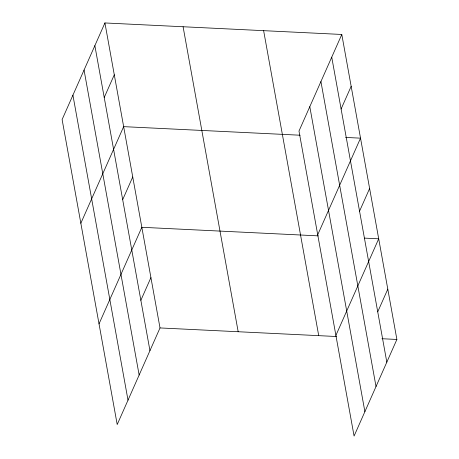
<?xml version="1.0" encoding="UTF-8"?>
<svg xmlns="http://www.w3.org/2000/svg" width="459" height="459" viewBox="0 0 459 459"><rect width="100%" height="100%" fill="white"/><g stroke="black" fill="none" stroke-linecap="round" stroke-linejoin="round"><path stroke-width="0.69" d="M104.922 22.95L62.114 119.547L117.206 424.535L160.013 327.938L104.922 22.95L341.794 34.465L396.886 339.453L354.078 436.05L298.987 131.062L341.794 34.465M104.222 97.503L114.285 74.8M80.847 223.246L123.649 126.644L300.123 135.221M122.679 199.676L132.743 176.967M99.024 323.888L141.831 227.291L318.305 235.869M140.856 300.318L150.919 277.615M341.1 109.018L351.164 86.315M317.72 234.761L360.527 138.159L345.604 137.436M359.552 211.192L369.615 188.483M335.902 335.403L378.704 238.806L364.492 238.118M377.734 311.833L387.798 289.13M160.013 327.938L336.481 336.516M381.963 338.725L396.886 339.453M331.737 57.174L386.822 362.157M320.927 81.559L376.019 386.541M309.796 106.677L364.888 411.666M263.627 30.667L318.718 335.649M183.089 26.748L238.181 331.737M94.858 45.659L149.95 350.642M84.054 70.043L139.14 375.026M72.918 95.162L128.009 400.15"/></g></svg>
